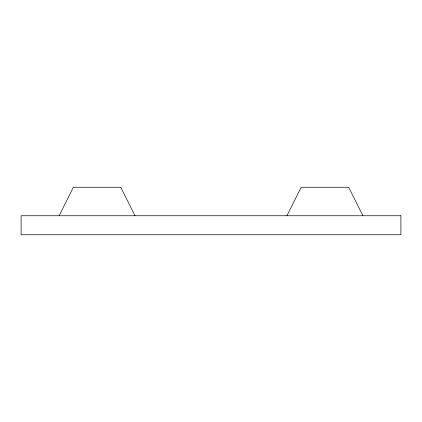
<?xml version="1.0" encoding="UTF-8"?>
<svg xmlns="http://www.w3.org/2000/svg" width="422" height="422" viewBox="0 0 422 422"><rect width="100%" height="100%" fill="white"/><g stroke="black" fill="none" stroke-linecap="round" stroke-linejoin="round"><path stroke-width="0.63" d="M59.127 215.747L73.349 187.262L120.771 187.262L134.993 215.747M286.96 215.747L301.202 187.262L348.677 187.262L362.92 215.747M400.9 215.747L21.1 215.747L21.1 234.737L400.9 234.737L400.9 215.747"/></g></svg>
